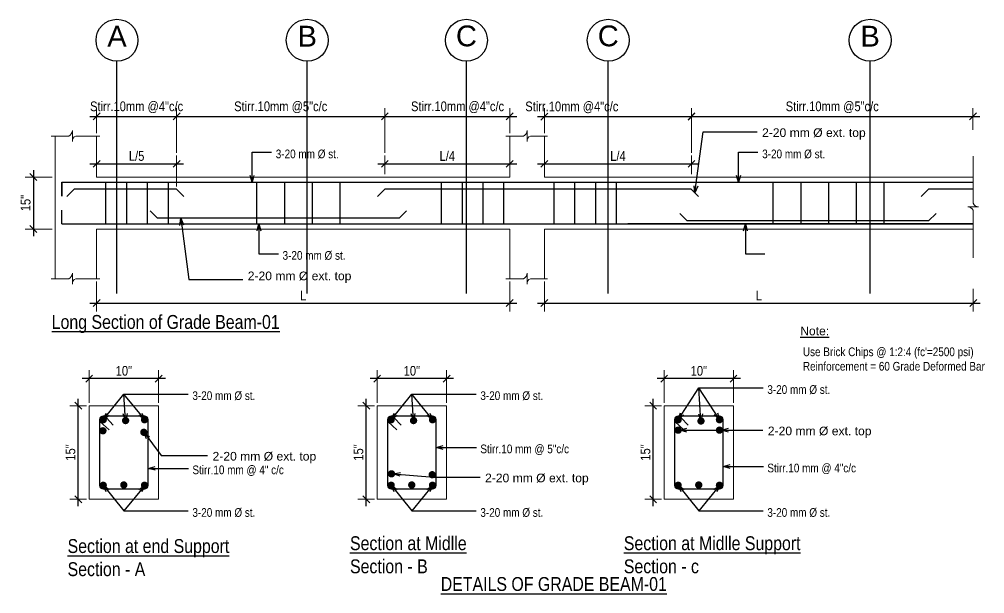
# Model space of a CAD drawing. Header units: inches. Extents: x -100787 to 3653, y -96809 to -8632.
# Drawn here: x -71620 to -71341.7, y -96107.1 to -95941.4 of the extents above; entities that cross this region are included whole.
import ezdxf

# ---------------------------------------------------------------- set-up
doc = ezdxf.new("R2010")
doc.units = ezdxf.units.IN
doc.header["$MEASUREMENT"] = 0
doc.header["$PDMODE"] = 99
doc.layers.add('DIM', color=7, linetype='Continuous', lineweight=15)
doc.layers.add('LINE', color=8, linetype='Continuous', lineweight=13)
for name, color, linetype in [('Hatch', 3, 'Continuous'), ('Rod', 1, 'Continuous'), ('TEX', 7, 'Continuous')]:
    doc.layers.add(name, color=color, linetype=linetype)
doc.styles.add('R', font='arial.ttf')
doc.styles.get("Standard").update_dxf_attribs({"font": 'ARIALN.TTF'})
doc.styles.add('style0', font='swissel.ttf')
doc.dimstyles.new('_30', dxfattribs={"dimscale": 0.4, "dimtxt": 7, "dimasz": 5, "dimexe": 6, "dimexo": 2, "dimgap": 2, "dimtad": 1, "dimdec": 0, "dimzin": 3, "dimdsep": 46, "dimlunit": 3, "dimtxsty": 'Standard', "dimblk": 'OBLIQUE', "dimcen": 0, "dimdle": 5, "dimclrt": 7, "dimazin": 0, "dimtfac": 0.0375, "dimtdec": 0, "dimtofl": 0, "dimtmove": 0, "dimatfit": 3, "dimldrblk": 'OPEN30', "dimfxl": 6, "dimtvp": 0.8, "dimtolj": 1, "dimtzin": 0, "dimlwe": -1, "dimarcsym": 0})

# ---------------------------------------------------------------- blocks, each defined once
blk = doc.blocks.new('_Oblique')
at = {"color": 0, "linetype": 'ByBlock', "lineweight": -2}
blk.add_line((-0.5, -0.5), (0.5, 0.5), dxfattribs=at)
blk = doc.blocks.new('*D784')
at = {"layer": 'Defpoints', "color": 0}
for p in [(-71609.72, -95986.88), (-71615.95, -96001.88), (-71609.72, -96001.88)]:
    blk.add_point(p, dxfattribs=at)
at = {"layer": 'DIM', "color": 0, "lineweight": -2}
blk.add_line((-71615.95, -95984.88), (-71615.95, -96003.88), dxfattribs=at)
at = {"layer": 'DIM', "color": 0}
for p, q in [((-71610.52, -95986.88), (-71618.35, -95986.88)), ((-71610.52, -96001.88), (-71618.35, -96001.88))]:
    blk.add_line(p, q, dxfattribs=at)
at = {"layer": 'DIM', "color": 0, "lineweight": -2, "xscale": 2, "yscale": 2, "zscale": 2}
for p, rotation in [((-71615.95, -95986.88), 90), ((-71615.95, -96001.88), 270)]:
    blk.add_blockref('_Oblique', p, dxfattribs=dict(at, rotation=rotation))
at = {"layer": 'DIM', "color": 7, "insert": (-71618.18, -95994.38), "char_height": 2.8, "attachment_point": 5, "rotation": 90}
blk.add_mtext('\\A1;15"', dxfattribs=at)
blk = doc.blocks.new('_Open30')
at = {"color": 0, "linetype": 'ByBlock', "lineweight": -2}
for p, q in [((-1, 0.27), (0, 0)), ((0, 0), (-1, -0.27)), ((0, 0), (-1, 0))]:
    blk.add_line(p, q, dxfattribs=at)
blk = doc.blocks.new('*D785')
at = {"layer": 'Defpoints', "color": 0}
for p in [(-71345.1, -95969.39), (-71345.1, -95974.09), (-71426.24, -95980.66)]:
    blk.add_point(p, dxfattribs=at)
at = {"layer": 'DIM', "color": 0}
for p, q in [((-71426.24, -95979.86), (-71426.24, -95966.99)), ((-71345.1, -95973.29), (-71345.1, -95966.99))]:
    blk.add_line(p, q, dxfattribs=at)
at = {"layer": 'DIM', "color": 0, "lineweight": -2}
blk.add_line((-71428.24, -95969.39), (-71343.1, -95969.39), dxfattribs=at)
at = {"layer": 'DIM', "color": 0, "lineweight": -2, "xscale": 2, "yscale": 2, "zscale": 2, "rotation": 180}
blk.add_blockref('_Oblique', (-71426.24, -95969.39), dxfattribs=at)
at = {"layer": 'DIM', "color": 0, "lineweight": -2, "xscale": 2, "yscale": 2, "zscale": 2}
blk.add_blockref('_Oblique', (-71345.1, -95969.39), dxfattribs=at)
at = {"layer": 'DIM', "color": 7, "insert": (-71385.67, -95966.75), "char_height": 2.8, "attachment_point": 5}
blk.add_mtext('\\A1;Stirr.10mm @5"c/c', dxfattribs=at)
blk = doc.blocks.new('*D786')
at = {"layer": 'Defpoints', "color": 0}
for p in [(-71478.64, -95969.39), (-71478.64, -95975.05), (-71514.64, -95980.66)]:
    blk.add_point(p, dxfattribs=at)
at = {"layer": 'DIM', "color": 0}
for p, q in [((-71514.64, -95979.86), (-71514.64, -95966.99)), ((-71478.64, -95974.25), (-71478.64, -95966.99))]:
    blk.add_line(p, q, dxfattribs=at)
at = {"layer": 'DIM', "color": 0, "lineweight": -2}
blk.add_line((-71516.64, -95969.39), (-71476.64, -95969.39), dxfattribs=at)
at = {"layer": 'DIM', "color": 0, "lineweight": -2, "xscale": 2, "yscale": 2, "zscale": 2, "rotation": 180}
blk.add_blockref('_Oblique', (-71514.64, -95969.39), dxfattribs=at)
at = {"layer": 'DIM', "color": 0, "lineweight": -2, "xscale": 2, "yscale": 2, "zscale": 2}
blk.add_blockref('_Oblique', (-71478.64, -95969.39), dxfattribs=at)
at = {"layer": 'DIM', "color": 7, "insert": (-71493.68, -95966.75), "char_height": 2.8, "attachment_point": 5}
blk.add_mtext('\\A1;Stirr.10mm @4"c/c', dxfattribs=at)
blk = doc.blocks.new('*D787')
at = {"layer": 'Defpoints', "color": 0}
for p in [(-71478.64, -95983.06), (-71514.64, -95986.88), (-71478.64, -95986.88)]:
    blk.add_point(p, dxfattribs=at)
at = {"layer": 'DIM', "color": 0, "lineweight": -2}
blk.add_line((-71516.64, -95983.06), (-71476.64, -95983.06), dxfattribs=at)
at = {"layer": 'DIM', "color": 0}
for p, q in [((-71514.64, -95986.08), (-71514.64, -95980.66)), ((-71478.64, -95986.08), (-71478.64, -95980.66))]:
    blk.add_line(p, q, dxfattribs=at)
at = {"layer": 'DIM', "color": 0, "lineweight": -2, "xscale": 2, "yscale": 2, "zscale": 2, "rotation": 180}
blk.add_blockref('_Oblique', (-71514.64, -95983.06), dxfattribs=at)
at = {"layer": 'DIM', "color": 0, "lineweight": -2, "xscale": 2, "yscale": 2, "zscale": 2}
blk.add_blockref('_Oblique', (-71478.64, -95983.06), dxfattribs=at)
at = {"layer": 'DIM', "color": 7, "insert": (-71496.64, -95980.82), "char_height": 2.8, "attachment_point": 5}
blk.add_mtext('\\A1;L/4', dxfattribs=at)
blk = doc.blocks.new('*D788')
at = {"layer": 'Defpoints', "color": 0}
for p in [(-71514.64, -95969.39), (-71574.67, -95980.66), (-71514.64, -95980.66)]:
    blk.add_point(p, dxfattribs=at)
at = {"layer": 'DIM', "color": 0}
for p, q in [((-71574.67, -95979.86), (-71574.67, -95966.99)), ((-71514.64, -95979.86), (-71514.64, -95966.99))]:
    blk.add_line(p, q, dxfattribs=at)
at = {"layer": 'DIM', "color": 0, "lineweight": -2}
blk.add_line((-71576.67, -95969.39), (-71512.64, -95969.39), dxfattribs=at)
at = {"layer": 'DIM', "color": 0, "lineweight": -2, "xscale": 2, "yscale": 2, "zscale": 2, "rotation": 180}
blk.add_blockref('_Oblique', (-71574.67, -95969.39), dxfattribs=at)
at = {"layer": 'DIM', "color": 0, "lineweight": -2, "xscale": 2, "yscale": 2, "zscale": 2}
blk.add_blockref('_Oblique', (-71514.64, -95969.39), dxfattribs=at)
at = {"layer": 'DIM', "color": 7, "insert": (-71544.66, -95966.75), "char_height": 2.8, "attachment_point": 5}
blk.add_mtext('\\A1;Stirr.10mm @5"c/c', dxfattribs=at)
blk = doc.blocks.new('*D789')
at = {"layer": 'Defpoints', "color": 0}
for p in [(-71574.67, -95969.39), (-71597.72, -95975.05), (-71574.67, -95980.66)]:
    blk.add_point(p, dxfattribs=at)
at = {"layer": 'DIM', "color": 0}
for p, q in [((-71597.72, -95974.25), (-71597.72, -95966.99)), ((-71574.67, -95979.86), (-71574.67, -95966.99))]:
    blk.add_line(p, q, dxfattribs=at)
at = {"layer": 'DIM', "color": 0, "lineweight": -2}
blk.add_line((-71599.72, -95969.39), (-71572.67, -95969.39), dxfattribs=at)
at = {"layer": 'DIM', "color": 0, "lineweight": -2, "xscale": 2, "yscale": 2, "zscale": 2, "rotation": 180}
blk.add_blockref('_Oblique', (-71597.72, -95969.39), dxfattribs=at)
at = {"layer": 'DIM', "color": 0, "lineweight": -2, "xscale": 2, "yscale": 2, "zscale": 2}
blk.add_blockref('_Oblique', (-71574.67, -95969.39), dxfattribs=at)
at = {"layer": 'DIM', "color": 7, "insert": (-71586.2, -95966.75), "char_height": 2.8, "attachment_point": 5}
blk.add_mtext('\\A1;Stirr.10mm @4"c/c', dxfattribs=at)
blk = doc.blocks.new('*D790')
at = {"layer": 'Defpoints', "color": 0}
for p in [(-71426.24, -95969.42), (-71468.64, -95975.05), (-71426.24, -95980.66)]:
    blk.add_point(p, dxfattribs=at)
at = {"layer": 'DIM', "color": 0}
for p, q in [((-71468.64, -95974.25), (-71468.64, -95967.02)), ((-71426.24, -95979.86), (-71426.24, -95967.02))]:
    blk.add_line(p, q, dxfattribs=at)
at = {"layer": 'DIM', "color": 0, "lineweight": -2}
blk.add_line((-71470.64, -95969.42), (-71424.24, -95969.42), dxfattribs=at)
at = {"layer": 'DIM', "color": 0, "lineweight": -2, "xscale": 2, "yscale": 2, "zscale": 2, "rotation": 180}
blk.add_blockref('_Oblique', (-71468.64, -95969.42), dxfattribs=at)
at = {"layer": 'DIM', "color": 0, "lineweight": -2, "xscale": 2, "yscale": 2, "zscale": 2}
blk.add_blockref('_Oblique', (-71426.24, -95969.42), dxfattribs=at)
at = {"layer": 'DIM', "color": 7, "insert": (-71460.74, -95966.78), "char_height": 2.8, "attachment_point": 5}
blk.add_mtext('\\A1;Stirr.10mm @4"c/c', dxfattribs=at)
blk = doc.blocks.new('*D791')
at = {"layer": 'Defpoints', "color": 0}
for p in [(-71426.24, -95983.06), (-71468.64, -95986.88), (-71426.24, -95986.88)]:
    blk.add_point(p, dxfattribs=at)
at = {"layer": 'DIM', "color": 0, "lineweight": -2}
blk.add_line((-71470.64, -95983.06), (-71424.24, -95983.06), dxfattribs=at)
at = {"layer": 'DIM', "color": 0}
for p, q in [((-71468.64, -95986.08), (-71468.64, -95980.66)), ((-71426.24, -95986.08), (-71426.24, -95980.66))]:
    blk.add_line(p, q, dxfattribs=at)
at = {"layer": 'DIM', "color": 0, "lineweight": -2, "xscale": 2, "yscale": 2, "zscale": 2, "rotation": 180}
blk.add_blockref('_Oblique', (-71468.64, -95983.06), dxfattribs=at)
at = {"layer": 'DIM', "color": 0, "lineweight": -2, "xscale": 2, "yscale": 2, "zscale": 2}
blk.add_blockref('_Oblique', (-71426.24, -95983.06), dxfattribs=at)
at = {"layer": 'DIM', "color": 7, "insert": (-71447.44, -95980.82), "char_height": 2.8, "attachment_point": 5}
blk.add_mtext('\\A1;{\\fArial Narrow|b0|i0|c0|p34;L/4}', dxfattribs=at)
blk = doc.blocks.new('*D792')
at = {"layer": 'Defpoints', "color": 0}
for p in [(-71434.13, -96045.02), (-71434.13, -96052.83), (-71414.13, -96052.83)]:
    blk.add_point(p, dxfattribs=at)
at = {"layer": 'DIM', "color": 0}
for p, q in [((-71434.13, -96052.03), (-71434.13, -96042.62)), ((-71414.13, -96052.03), (-71414.13, -96042.62))]:
    blk.add_line(p, q, dxfattribs=at)
at = {"layer": 'DIM', "color": 0, "lineweight": -2}
blk.add_line((-71412.13, -96045.02), (-71436.13, -96045.02), dxfattribs=at)
at = {"layer": 'DIM', "color": 0, "lineweight": -2, "xscale": 2, "yscale": 2, "zscale": 2, "rotation": 180}
blk.add_blockref('_Oblique', (-71434.13, -96045.02), dxfattribs=at)
at = {"layer": 'DIM', "color": 0, "lineweight": -2, "xscale": 2, "yscale": 2, "zscale": 2}
blk.add_blockref('_Oblique', (-71414.13, -96045.02), dxfattribs=at)
at = {"layer": 'DIM', "color": 7, "insert": (-71424.13, -96042.79), "char_height": 2.8, "attachment_point": 5}
blk.add_mtext('\\A1;10"', dxfattribs=at)
blk = doc.blocks.new('*D793')
at = {"layer": 'Defpoints', "color": 0}
for p in [(-71516.86, -96045.02), (-71516.86, -96052.83), (-71496.86, -96052.83)]:
    blk.add_point(p, dxfattribs=at)
at = {"layer": 'DIM', "color": 0}
for p, q in [((-71516.86, -96052.03), (-71516.86, -96042.62)), ((-71496.86, -96052.03), (-71496.86, -96042.62))]:
    blk.add_line(p, q, dxfattribs=at)
at = {"layer": 'DIM', "color": 0, "lineweight": -2}
blk.add_line((-71494.86, -96045.02), (-71518.86, -96045.02), dxfattribs=at)
at = {"layer": 'DIM', "color": 0, "lineweight": -2, "xscale": 2, "yscale": 2, "zscale": 2, "rotation": 180}
blk.add_blockref('_Oblique', (-71516.86, -96045.02), dxfattribs=at)
at = {"layer": 'DIM', "color": 0, "lineweight": -2, "xscale": 2, "yscale": 2, "zscale": 2}
blk.add_blockref('_Oblique', (-71496.86, -96045.02), dxfattribs=at)
at = {"layer": 'DIM', "color": 7, "insert": (-71506.86, -96042.79), "char_height": 2.8, "attachment_point": 5}
blk.add_mtext('\\A1;10"', dxfattribs=at)
blk = doc.blocks.new('*D794')
at = {"layer": 'Defpoints', "color": 0}
for p in [(-71599.88, -96045.02), (-71599.88, -96052.83), (-71579.88, -96052.83)]:
    blk.add_point(p, dxfattribs=at)
at = {"layer": 'DIM', "color": 0}
for p, q in [((-71599.88, -96052.03), (-71599.88, -96042.62)), ((-71579.88, -96052.03), (-71579.88, -96042.62))]:
    blk.add_line(p, q, dxfattribs=at)
at = {"layer": 'DIM', "color": 0, "lineweight": -2}
blk.add_line((-71577.88, -96045.02), (-71601.88, -96045.02), dxfattribs=at)
at = {"layer": 'DIM', "color": 0, "lineweight": -2, "xscale": 2, "yscale": 2, "zscale": 2, "rotation": 180}
blk.add_blockref('_Oblique', (-71599.88, -96045.02), dxfattribs=at)
at = {"layer": 'DIM', "color": 0, "lineweight": -2, "xscale": 2, "yscale": 2, "zscale": 2}
blk.add_blockref('_Oblique', (-71579.88, -96045.02), dxfattribs=at)
at = {"layer": 'DIM', "color": 7, "insert": (-71589.88, -96042.79), "char_height": 2.8, "attachment_point": 5}
blk.add_mtext('\\A1;10"', dxfattribs=at)
blk = doc.blocks.new('*D795')
at = {"layer": 'Defpoints', "color": 0}
for p in [(-71597.72, -96016.2), (-71478.64, -96016.2), (-71478.64, -96023.22)]:
    blk.add_point(p, dxfattribs=at)
at = {"layer": 'DIM', "color": 0}
for p, q in [((-71597.72, -96017), (-71597.72, -96025.62)), ((-71478.64, -96017), (-71478.64, -96025.62))]:
    blk.add_line(p, q, dxfattribs=at)
at = {"layer": 'DIM', "color": 0, "lineweight": -2}
blk.add_line((-71599.72, -96023.22), (-71476.64, -96023.22), dxfattribs=at)
at = {"layer": 'DIM', "color": 0, "lineweight": -2, "xscale": 2, "yscale": 2, "zscale": 2, "rotation": 180}
blk.add_blockref('_Oblique', (-71597.72, -96023.22), dxfattribs=at)
at = {"layer": 'DIM', "color": 0, "lineweight": -2, "xscale": 2, "yscale": 2, "zscale": 2}
blk.add_blockref('_Oblique', (-71478.64, -96023.22), dxfattribs=at)
at = {"layer": 'DIM', "color": 7, "insert": (-71538.18, -96021.02), "char_height": 2.8, "attachment_point": 5}
blk.add_mtext('\\A1;L', dxfattribs=at)
blk = doc.blocks.new('*D796')
at = {"layer": 'Defpoints', "color": 0}
for p in [(-71468.64, -96016.2), (-71345.03, -96018.32), (-71345.03, -96023.22)]:
    blk.add_point(p, dxfattribs=at)
at = {"layer": 'DIM', "color": 0}
for p, q in [((-71468.64, -96017), (-71468.64, -96025.62)), ((-71345.03, -96019.12), (-71345.03, -96025.62))]:
    blk.add_line(p, q, dxfattribs=at)
at = {"layer": 'DIM', "color": 0, "lineweight": -2}
blk.add_line((-71470.64, -96023.22), (-71343.03, -96023.22), dxfattribs=at)
at = {"layer": 'DIM', "color": 0, "lineweight": -2, "xscale": 2, "yscale": 2, "zscale": 2, "rotation": 180}
blk.add_blockref('_Oblique', (-71468.64, -96023.22), dxfattribs=at)
at = {"layer": 'DIM', "color": 0, "lineweight": -2, "xscale": 2, "yscale": 2, "zscale": 2}
blk.add_blockref('_Oblique', (-71345.03, -96023.22), dxfattribs=at)
at = {"layer": 'DIM', "color": 7, "insert": (-71406.84, -96021.02), "char_height": 2.8, "attachment_point": 5}
blk.add_mtext('\\A1;L', dxfattribs=at)
blk = doc.blocks.new('*D797')
at = {"layer": 'Defpoints', "color": 0}
for p in [(-71574.67, -95983.06), (-71597.72, -95986.88), (-71574.67, -95990.38)]:
    blk.add_point(p, dxfattribs=at)
at = {"layer": 'DIM', "color": 0, "lineweight": -2}
blk.add_line((-71599.72, -95983.06), (-71572.67, -95983.06), dxfattribs=at)
at = {"layer": 'DIM', "color": 0}
for p, q in [((-71597.72, -95986.08), (-71597.72, -95980.66)), ((-71574.67, -95989.58), (-71574.67, -95980.66))]:
    blk.add_line(p, q, dxfattribs=at)
at = {"layer": 'DIM', "color": 0, "lineweight": -2, "xscale": 2, "yscale": 2, "zscale": 2, "rotation": 180}
blk.add_blockref('_Oblique', (-71597.72, -95983.06), dxfattribs=at)
at = {"layer": 'DIM', "color": 0, "lineweight": -2, "xscale": 2, "yscale": 2, "zscale": 2}
blk.add_blockref('_Oblique', (-71574.67, -95983.06), dxfattribs=at)
at = {"layer": 'DIM', "color": 7, "insert": (-71586.2, -95980.81), "char_height": 2.8, "attachment_point": 5}
blk.add_mtext('\\A1;L/5', dxfattribs=at)
blk = doc.blocks.new('*D802')
at = {"layer": 'Defpoints', "color": 0}
for p in [(-71437.29, -96052.83), (-71434.13, -96052.83), (-71434.13, -96079.83)]:
    blk.add_point(p, dxfattribs=at)
at = {"layer": 'DIM', "color": 0, "lineweight": -2}
blk.add_line((-71437.29, -96081.83), (-71437.29, -96050.83), dxfattribs=at)
at = {"layer": 'DIM', "color": 0}
for p, q in [((-71434.93, -96052.83), (-71439.69, -96052.83)), ((-71434.93, -96079.83), (-71439.69, -96079.83))]:
    blk.add_line(p, q, dxfattribs=at)
at = {"layer": 'DIM', "color": 0, "lineweight": -2, "xscale": 2, "yscale": 2, "zscale": 2}
for p, rotation in [((-71437.29, -96052.83), 90), ((-71437.29, -96079.83), 270)]:
    blk.add_blockref('_Oblique', p, dxfattribs=dict(at, rotation=rotation))
at = {"layer": 'DIM', "color": 7, "insert": (-71439.52, -96066.33), "char_height": 2.8, "attachment_point": 5, "rotation": 90}
blk.add_mtext('\\A1;15"', dxfattribs=at)
blk = doc.blocks.new('*D798')
at = {"layer": 'Defpoints', "color": 0}
for p in [(-71520.02, -96052.83), (-71516.86, -96052.83), (-71516.86, -96079.83)]:
    blk.add_point(p, dxfattribs=at)
at = {"layer": 'DIM', "color": 0, "lineweight": -2}
blk.add_line((-71520.02, -96081.83), (-71520.02, -96050.83), dxfattribs=at)
at = {"layer": 'DIM', "color": 0}
for p, q in [((-71517.66, -96052.83), (-71522.42, -96052.83)), ((-71517.66, -96079.83), (-71522.42, -96079.83))]:
    blk.add_line(p, q, dxfattribs=at)
at = {"layer": 'DIM', "color": 0, "lineweight": -2, "xscale": 2, "yscale": 2, "zscale": 2}
for p, rotation in [((-71520.02, -96052.83), 90), ((-71520.02, -96079.83), 270)]:
    blk.add_blockref('_Oblique', p, dxfattribs=dict(at, rotation=rotation))
at = {"layer": 'DIM', "color": 7, "insert": (-71522.25, -96066.33), "char_height": 2.8, "attachment_point": 5, "rotation": 90}
blk.add_mtext('\\A1;15"', dxfattribs=at)
blk = doc.blocks.new('*D799')
at = {"layer": 'Defpoints', "color": 0}
for p in [(-71603.03, -96052.83), (-71599.88, -96052.83), (-71599.88, -96079.83)]:
    blk.add_point(p, dxfattribs=at)
at = {"layer": 'DIM', "color": 0, "lineweight": -2}
blk.add_line((-71603.03, -96081.83), (-71603.03, -96050.83), dxfattribs=at)
at = {"layer": 'DIM', "color": 0}
for p, q in [((-71600.68, -96052.83), (-71605.43, -96052.83)), ((-71600.68, -96079.83), (-71605.43, -96079.83))]:
    blk.add_line(p, q, dxfattribs=at)
at = {"layer": 'DIM', "color": 0, "lineweight": -2, "xscale": 2, "yscale": 2, "zscale": 2}
for p, rotation in [((-71603.03, -96052.83), 90), ((-71603.03, -96079.83), 270)]:
    blk.add_blockref('_Oblique', p, dxfattribs=dict(at, rotation=rotation))
at = {"layer": 'DIM', "color": 7, "insert": (-71605.26, -96066.33), "char_height": 2.8, "attachment_point": 5, "rotation": 90}
blk.add_mtext('\\A1;15"', dxfattribs=at)

msp = doc.modelspace()

# ---------------------------------------------------------------- linework, layer by layer
at = {"layer": 'Hatch'}
for p, q in [((-71591.86, -96020.45), (-71591.86, -95953.47)), ((-71537.01, -96020.45), (-71537.01, -95953.47)), ((-71491.13, -96020.45), (-71491.13, -95953.47)), ((-71450.24, -96020.45), (-71450.24, -95953.47)), ((-71374.75, -96020.45), (-71374.75, -95953.47))]:
    msp.add_line(p, q, dxfattribs=at)
for centre in [(-71591.86, -95947.42), (-71537.01, -95947.42), (-71491.13, -95947.42), (-71450.24, -95947.42), (-71374.75, -95947.42)]:
    msp.add_circle(centre, 6.05, dxfattribs=at)
at = {"layer": 'LINE'}
for p, q in [((-71609.72, -95975.05), (-71609.72, -96016.2)), ((-71597.72, -95975.05), (-71597.72, -95986.88)), ((-71478.64, -95975.05), (-71478.64, -95986.88)), ((-71478.64, -95975.05), (-71478.64, -95986.88)), ((-71468.64, -95975.05), (-71468.64, -95986.88)), ((-71597.72, -95986.88), (-71478.64, -95986.88)), ((-71468.64, -95986.88), (-71345.03, -95986.88)), ((-71597.72, -96001.88), (-71597.72, -96016.2)), ((-71597.72, -96001.88), (-71478.64, -96001.88)), ((-71478.64, -96001.88), (-71478.64, -96016.2)), ((-71478.64, -96001.88), (-71478.64, -96016.2)), ((-71468.64, -96001.88), (-71468.64, -96016.2)), ((-71468.64, -96001.88), (-71345.03, -96001.88))]:
    msp.add_line(p, q, dxfattribs=at)
for points in [[(-71610.88, -95975.05), (-71605.72, -95975.05, 0.251659), (-71604.72, -95973.48), (-71604.72, -95976.61, -0.36148), (-71603.72, -95975.05), (-71596.81, -95975.05)], [(-71479.76, -95975.05), (-71474.65, -95975.05, 0.251659), (-71473.65, -95973.48), (-71473.65, -95976.61, -0.36148), (-71472.65, -95975.05), (-71467.74, -95975.05)], [(-71345.03, -96010.22), (-71345.03, -95996.42, 0.251659), (-71346.6, -95995.42), (-71343.47, -95995.42, -0.36148), (-71345.03, -95994.42), (-71345.03, -95980.84)], [(-71610.88, -96016.2), (-71605.72, -96016.2, 0.251659), (-71604.72, -96014.64), (-71604.72, -96017.77, -0.36148), (-71603.72, -96016.2), (-71596.81, -96016.2)], [(-71479.76, -96016.2), (-71474.65, -96016.2, 0.251659), (-71473.65, -96014.64), (-71473.65, -96017.77, -0.36148), (-71472.65, -96016.2), (-71467.74, -96016.2)]]:
    msp.add_lwpolyline(points, format="xyb", dxfattribs=at)
for points in [[(-71599.88, -96079.83), (-71579.88, -96079.83), (-71579.88, -96052.83), (-71599.88, -96052.83)], [(-71516.86, -96079.83), (-71496.86, -96079.83), (-71496.86, -96052.83), (-71516.86, -96052.83)], [(-71434.13, -96079.83), (-71414.13, -96079.83), (-71414.13, -96052.83), (-71434.13, -96052.83)]]:
    msp.add_lwpolyline(points, close=True, dxfattribs=at)
at = {"layer": 'Rod'}
for p, q in [((-71607.72, -95988.38), (-71607.72, -95992.38)), ((-71607.72, -95992.38), (-71607.72, -95988.38)), ((-71607.72, -95988.38), (-71345.03, -95988.38)), ((-71595.15, -95988.38), (-71595.15, -96000.38)), ((-71589.15, -95988.38), (-71589.15, -96000.38)), ((-71583.15, -95988.38), (-71583.15, -96000.38)), ((-71577.15, -95988.38), (-71577.15, -96000.38)), ((-71551.61, -95988.38), (-71551.61, -96000.38)), ((-71543.61, -95988.38), (-71543.61, -96000.38)), ((-71535.61, -95988.38), (-71535.61, -96000.38)), ((-71527.61, -95988.38), (-71527.61, -96000.38)), ((-71498.4, -95988.38), (-71498.4, -96000.38)), ((-71492.4, -95988.38), (-71492.4, -96000.38)), ((-71486.4, -95988.38), (-71486.4, -96000.38)), ((-71480.4, -95988.38), (-71480.4, -96000.38)), ((-71465.93, -95988.38), (-71465.93, -96000.38)), ((-71459.93, -95988.38), (-71459.93, -96000.38)), ((-71453.93, -95988.38), (-71453.93, -96000.38)), ((-71447.93, -95988.38), (-71447.93, -96000.38)), ((-71402.77, -95988.38), (-71402.77, -96000.38)), ((-71394.77, -95988.38), (-71394.77, -96000.38)), ((-71386.77, -95988.38), (-71386.77, -96000.38)), ((-71378.77, -95988.38), (-71378.77, -96000.38)), ((-71370.77, -95988.38), (-71370.77, -96000.38)), ((-71607.72, -96000.38), (-71607.72, -95996.38)), ((-71607.72, -96000.38), (-71607.72, -95996.38)), ((-71607.72, -96000.38), (-71345.03, -96000.38))]:
    msp.add_line(p, q, dxfattribs=at)
for points in [[(-71572.55, -95992.5), (-71574.67, -95990.38), (-71604.24, -95990.38), (-71606.36, -95992.5)], [(-71424.18, -95992.5), (-71426.3, -95990.38), (-71514.64, -95990.38), (-71516.76, -95992.5)], [(-71345.03, -95990.38), (-71357.96, -95990.38), (-71360.08, -95992.5)], [(-71508.38, -95996.65), (-71510.5, -95998.78), (-71580.14, -95998.78), (-71582.27, -95996.65)], [(-71355.76, -95997.35), (-71357.88, -95999.47), (-71427.52, -95999.47), (-71429.64, -95997.35)], [(-71345.03, -96000.38), (-71444.64, -96000.38)]]:
    msp.add_lwpolyline(points, dxfattribs=at)
at = {"layer": 'Rod', "const_width": 1.05}
for points in [[(-71596.35, -96056.88, -1), (-71595.3, -96056.88, -1)], [(-71589.9, -96057.12, 1), (-71588.85, -96057.12, 1)], [(-71583.4, -96056.88, 1), (-71584.45, -96056.88, 1)], [(-71513.34, -96056.88, -1), (-71512.29, -96056.88, -1)], [(-71506.89, -96057.12, 1), (-71505.84, -96057.12, 1)], [(-71500.39, -96056.88, 1), (-71501.44, -96056.88, 1)], [(-71430.61, -96056.88, -1), (-71429.56, -96056.88, -1)], [(-71424.04, -96057.25, -1), (-71422.99, -96057.25, -1)], [(-71417.66, -96056.88, 1), (-71418.71, -96056.88, 1)], [(-71596.44, -96060.07, -1), (-71595.39, -96060.07, -1)], [(-71584.65, -96060.5, -1), (-71583.6, -96060.5, -1)], [(-71430.61, -96059.88, -1), (-71429.56, -96059.88, -1)], [(-71417.66, -96059.88, 1), (-71418.71, -96059.88, 1)], [(-71513.25, -96072.48, 1), (-71512.2, -96072.48, 1)], [(-71501.51, -96072.74, 1), (-71500.46, -96072.74, 1)], [(-71596.35, -96075.78, 1), (-71595.3, -96075.78, 1)], [(-71590.42, -96075.7, 1), (-71589.37, -96075.7, 1)], [(-71583.4, -96075.78, -1), (-71584.45, -96075.78, -1)], [(-71513.34, -96075.78, 1), (-71512.29, -96075.78, 1)], [(-71507.41, -96075.7, 1), (-71506.36, -96075.7, 1)], [(-71500.39, -96075.78, -1), (-71501.44, -96075.78, -1)], [(-71430.61, -96075.78, 1), (-71429.56, -96075.78, 1)], [(-71424.68, -96075.7, 1), (-71423.63, -96075.7, 1)], [(-71417.66, -96075.78, -1), (-71418.71, -96075.78, -1)]]:
    msp.add_lwpolyline(points, format="xyb", close=True, dxfattribs=at)
at = {"layer": 'Rod'}
for points in [[(-71595.88, -96076.83), (-71583.88, -96076.83, 0.414214), (-71582.88, -96075.83), (-71582.88, -96056.83, 0.414214), (-71583.88, -96055.83), (-71595.88, -96055.83, 0.414214), (-71596.88, -96056.83), (-71596.88, -96075.83, 0.414214)], [(-71512.86, -96076.83), (-71500.86, -96076.83, 0.414214), (-71499.86, -96075.83), (-71499.86, -96056.83, 0.414214), (-71500.86, -96055.83), (-71512.86, -96055.83, 0.414214), (-71513.86, -96056.83), (-71513.86, -96075.83, 0.414214)], [(-71430.13, -96076.83), (-71418.13, -96076.83, 0.414214), (-71417.13, -96075.83), (-71417.13, -96056.83, 0.414214), (-71418.13, -96055.83), (-71430.13, -96055.83, 0.414214), (-71431.13, -96056.83), (-71431.13, -96075.83, 0.414214)]]:
    msp.add_lwpolyline(points, format="xyb", close=True, dxfattribs=at)
for points in [[(-71596.75, -96056.42, 0.262444), (-71596.69, -96057.49), (-71594.16, -96059.75)], [(-71595.86, -96055.83, -0.303258), (-71594.93, -96056.33), (-71592.93, -96058.44)], [(-71513.73, -96056.42, 0.262444), (-71513.68, -96057.49), (-71511.15, -96059.75)], [(-71512.84, -96055.83, -0.303258), (-71511.92, -96056.33), (-71509.92, -96058.44)], [(-71431, -96056.42, 0.262444), (-71430.95, -96057.49), (-71428.42, -96059.75)], [(-71430.11, -96055.83, -0.303258), (-71429.19, -96056.33), (-71427.18, -96058.44)]]:
    msp.add_lwpolyline(points, format="xyb", dxfattribs=at)

# ---------------------------------------------------------------- texts
at = {"layer": 'TEX'}
for s, insert, char_height, attachment_point, style in [('A', (-71591.86, -95949.24), 6, 8, 'R'), ('B', (-71537.01, -95949.24), 6, 8, 'R'), ('C', (-71491.13, -95949.24), 6, 8, 'R'), ('C', (-71450.24, -95949.24), 6, 8, 'R'), ('B', (-71374.75, -95949.24), 6, 8, 'R'), ('2-20 mm %%C ext. top', (-71405.91, -95976.07), 2.5, 7, 'style0'), ('{\\fArial Narrow|b0|i0|c0|p34;3-20 mm %%C st.}', (-71546.09, -95981.55), 2.5, 7, 'style0'), ('{\\fArial Narrow|b0|i0|c0|p34;3-20 mm %%C st.}', (-71405.87, -95981.55), 2.5, 7, 'style0'), ('{\\fArial Narrow|b0|i0|c0|p34;3-20 mm %%C st.}', (-71544.12, -96010.82), 2.5, 7, 'style0'), ('2-20 mm %%C ext. top', (-71554.17, -96014.14), 2.5, 1, 'style0'), ('{\\LNote:}', (-71394.91, -96032.55), 2.5, 7, 'style0'), ("{\\fArial Narrow|b0|i0|c0|p34;Use Brick Chips @ 1:2:4 (fc'=2500 psi)\\PReinforcement = 60 Grade Deformed Bar}", (-71394.13, -96042.74), 2.5, 7, 'style0'), ('{\\fArial Narrow|b0|i0|c0|p34;3-20 mm %%C st.}', (-71404.38, -96049.52), 2.5, 7, 'style0'), ('{\\fArial Narrow|b0|i0|c0|p34;3-20 mm %%C st.}', (-71570.12, -96051.28), 2.5, 7, 'style0'), ('{\\fArial Narrow|b0|i0|c0|p34;3-20 mm %%C st.}', (-71487.11, -96051.28), 2.5, 7, 'style0'), ('2-20 mm %%C ext. top', (-71404.24, -96062.12), 2.5, 7, 'style0'), ('{\\fArial Narrow|b0|i0|c0|p34;Stirr.10 mm @ 5"c/c}', (-71487.11, -96067.05), 2.5, 7, 'style0'), ('2-20 mm %%C ext. top', (-71564.31, -96069.42), 2.5, 7, 'style0'), ('{\\fArial Narrow|b0|i0|c0|p34;Stirr.10 mm @ 4"c/c}', (-71404.38, -96072.56), 2.5, 7, 'style0'), ('{\\fArial Narrow|b0|i0|c0|p34;Stirr.10 mm @ 4" c/c}', (-71570.12, -96073.09), 2.5, 7, 'style0'), ('2-20 mm %%C ext. top', (-71485.76, -96075.68), 2.5, 7, 'style0'), ('{\\fArial Narrow|b0|i0|c0|p34;3-20 mm %%C st.}', (-71570.12, -96084.98), 2.5, 7, 'style0'), ('{\\fArial Narrow|b0|i0|c0|p34;3-20 mm %%C st.}', (-71487.11, -96084.98), 2.5, 7, 'style0'), ('{\\fArial Narrow|b0|i0|c0|p34;3-20 mm %%C st.}', (-71404.38, -96084.98), 2.5, 7, 'style0')]:
    msp.add_mtext(s, dxfattribs=dict(at, insert=insert, char_height=char_height, attachment_point=attachment_point, style=style))
at = {"layer": 'TEX', "char_height": 3.9998, "attachment_point": 1}
for s, insert in [('{\\LLong Section of Grade Beam-01}', (-71610.68, -96026.67)), ('{\\LSection at end Support \\P}Section - A', (-71606.1, -96091.32)), ('{\\LSection at Midlle\\P}Section - B', (-71524.69, -96090.5)), ('{\\LSection at Midlle} {\\LSupport\\P\\fArial Narrow|b0|i0|c0|p34;\\lSection - }c', (-71445.75, -96090.5)), ('{\\LDETAILS OF GRADE BEAM-01 }', (-71498.53, -96102.26))]:
    msp.add_mtext(s, dxfattribs=dict(at, insert=insert))

# ---------------------------------------------------------------- dimensions: what is measured, and where the dimension line sits
at = {"layer": 'DIM'}
for base, p1, p2, picture, middle in [((-71574.67, -95969.39), (-71597.72, -95975.05), (-71574.67, -95980.66), '*D789', (-71586.2, -95969.39)), ((-71478.64, -95969.39), (-71514.64, -95980.66), (-71478.64, -95975.05), '*D786', (-71493.68, -95969.39)), ((-71426.24, -95969.42), (-71468.64, -95975.05), (-71426.24, -95980.66), '*D790', (-71460.74, -95969.42))]:
    dim = msp.add_linear_dim(base=base, p1=p1, p2=p2, angle=180, text='Stirr.10mm @4"c/c', dimstyle='_30', dxfattribs=at)
    dim.commit()
    dim.dimension.update_dxf_attribs({"geometry": picture, "text_midpoint": middle, "dimtype": 160})
for base, p1, p2, angle, text, picture, middle in [((-71514.64, -95969.39), (-71574.67, -95980.66), (-71514.64, -95980.66), 180, 'Stirr.10mm @5"c/c', '*D788', (-71544.66, -95966.75)), ((-71345.1, -95969.39), (-71426.24, -95980.66), (-71345.1, -95974.09), 180, 'Stirr.10mm @5"c/c', '*D785', (-71385.67, -95966.75)), ((-71615.95, -96001.88), (-71609.72, -95986.88), (-71609.72, -96001.88), 90, '15"', '*D784', (-71618.18, -95994.38)), ((-71603.03, -96052.83), (-71599.88, -96079.83), (-71599.88, -96052.83), 90, '15"', '*D799', (-71605.26, -96066.33)), ((-71520.02, -96052.83), (-71516.86, -96079.83), (-71516.86, -96052.83), 90, '15"', '*D798', (-71522.25, -96066.33)), ((-71437.29, -96052.83), (-71434.13, -96079.83), (-71434.13, -96052.83), 90, '15"', '*D802', (-71439.52, -96066.33))]:
    dim = msp.add_linear_dim(base=base, p1=p1, p2=p2, angle=angle, text=text, dimstyle='_30', dxfattribs=at)
    dim.commit()
    dim.dimension.update_dxf_attribs({"geometry": picture, "text_midpoint": middle})
for base, p1, p2, text, picture, middle in [((-71574.67, -95983.06), (-71597.72, -95986.88), (-71574.67, -95990.38), 'L/5', '*D797', (-71586.2, -95980.81)), ((-71478.64, -95983.06), (-71514.64, -95986.88), (-71478.64, -95986.88), 'L/4', '*D787', (-71496.64, -95980.82)), ((-71426.24, -95983.06), (-71468.64, -95986.88), (-71426.24, -95986.88), '{\\fArial Narrow|b0|i0|c0|p34;L/4}', '*D791', (-71447.44, -95980.82)), ((-71478.64, -96023.22), (-71597.72, -96016.2), (-71478.64, -96016.2), 'L', '*D795', (-71538.18, -96021.02)), ((-71345.03, -96023.22), (-71468.64, -96016.2), (-71345.03, -96018.32), 'L', '*D796', (-71406.84, -96021.02)), ((-71599.88, -96045.02), (-71579.88, -96052.83), (-71599.88, -96052.83), '10"', '*D794', (-71589.88, -96042.79)), ((-71516.86, -96045.02), (-71496.86, -96052.83), (-71516.86, -96052.83), '10"', '*D793', (-71506.86, -96042.79)), ((-71434.13, -96045.02), (-71414.13, -96052.83), (-71434.13, -96052.83), '10"', '*D792', (-71424.13, -96042.79))]:
    dim = msp.add_linear_dim(base=base, p1=p1, p2=p2, text=text, dimstyle='_30', dxfattribs=at)
    dim.commit()
    dim.dimension.update_dxf_attribs({"geometry": picture, "text_midpoint": middle})

# ---------------------------------------------------------------- leaders
for points in [[(-71425.24, -95991.44), (-71422.87, -95973.84), (-71407.35, -95973.84)], [(-71552.91, -95988.38), (-71552.91, -95979.74), (-71547.31, -95979.74)], [(-71412.69, -95988.38), (-71412.69, -95979.74), (-71407.09, -95979.74)], [(-71573.5, -95998.78), (-71571.13, -96016.38), (-71555.61, -96016.38)], [(-71550.94, -96000.38), (-71550.94, -96009.01), (-71545.34, -96009.01)], [(-71410.72, -96000.38), (-71410.72, -96009.01), (-71405.12, -96009.01)], [(-71595.83, -96056.88), (-71589.88, -96049.47)], [(-71589.38, -96057.12), (-71589.88, -96049.47)], [(-71583.88, -96056.83), (-71589.88, -96049.47), (-71571.35, -96049.47)], [(-71512.81, -96056.88), (-71506.86, -96049.47)], [(-71506.37, -96057.12), (-71506.86, -96049.47)], [(-71500.86, -96056.83), (-71506.86, -96049.47), (-71488.33, -96049.47)], [(-71430.08, -96056.88), (-71424.13, -96047.71)], [(-71423.51, -96057.25), (-71424.13, -96047.71)], [(-71418.13, -96056.83), (-71424.13, -96047.71), (-71405.6, -96047.71)], [(-71584.12, -96060.5), (-71579.08, -96067.19), (-71565.76, -96067.19)], [(-71429.56, -96059.88), (-71405.68, -96059.88)], [(-71417.62, -96059.88), (-71405.68, -96059.88)], [(-71499.86, -96064.88), (-71488.22, -96064.88)], [(-71582.88, -96070.92), (-71571.23, -96070.92)], [(-71512.2, -96072.49), (-71500.53, -96073.44), (-71487.2, -96073.44)], [(-71417.13, -96070.38), (-71405.49, -96070.38)], [(-71595.83, -96075.78), (-71589.88, -96083.17)], [(-71583.88, -96075.83), (-71589.88, -96083.17), (-71571.35, -96083.17)], [(-71512.81, -96075.78), (-71506.86, -96083.17)], [(-71500.86, -96075.83), (-71506.86, -96083.17), (-71488.33, -96083.17)], [(-71430.08, -96075.78), (-71424.13, -96083.17)], [(-71418.13, -96075.83), (-71424.13, -96083.17), (-71405.6, -96083.17)]]:
    msp.add_leader(points, dimstyle='_30', dxfattribs=at)

doc.saveas('drawing.dxf')
